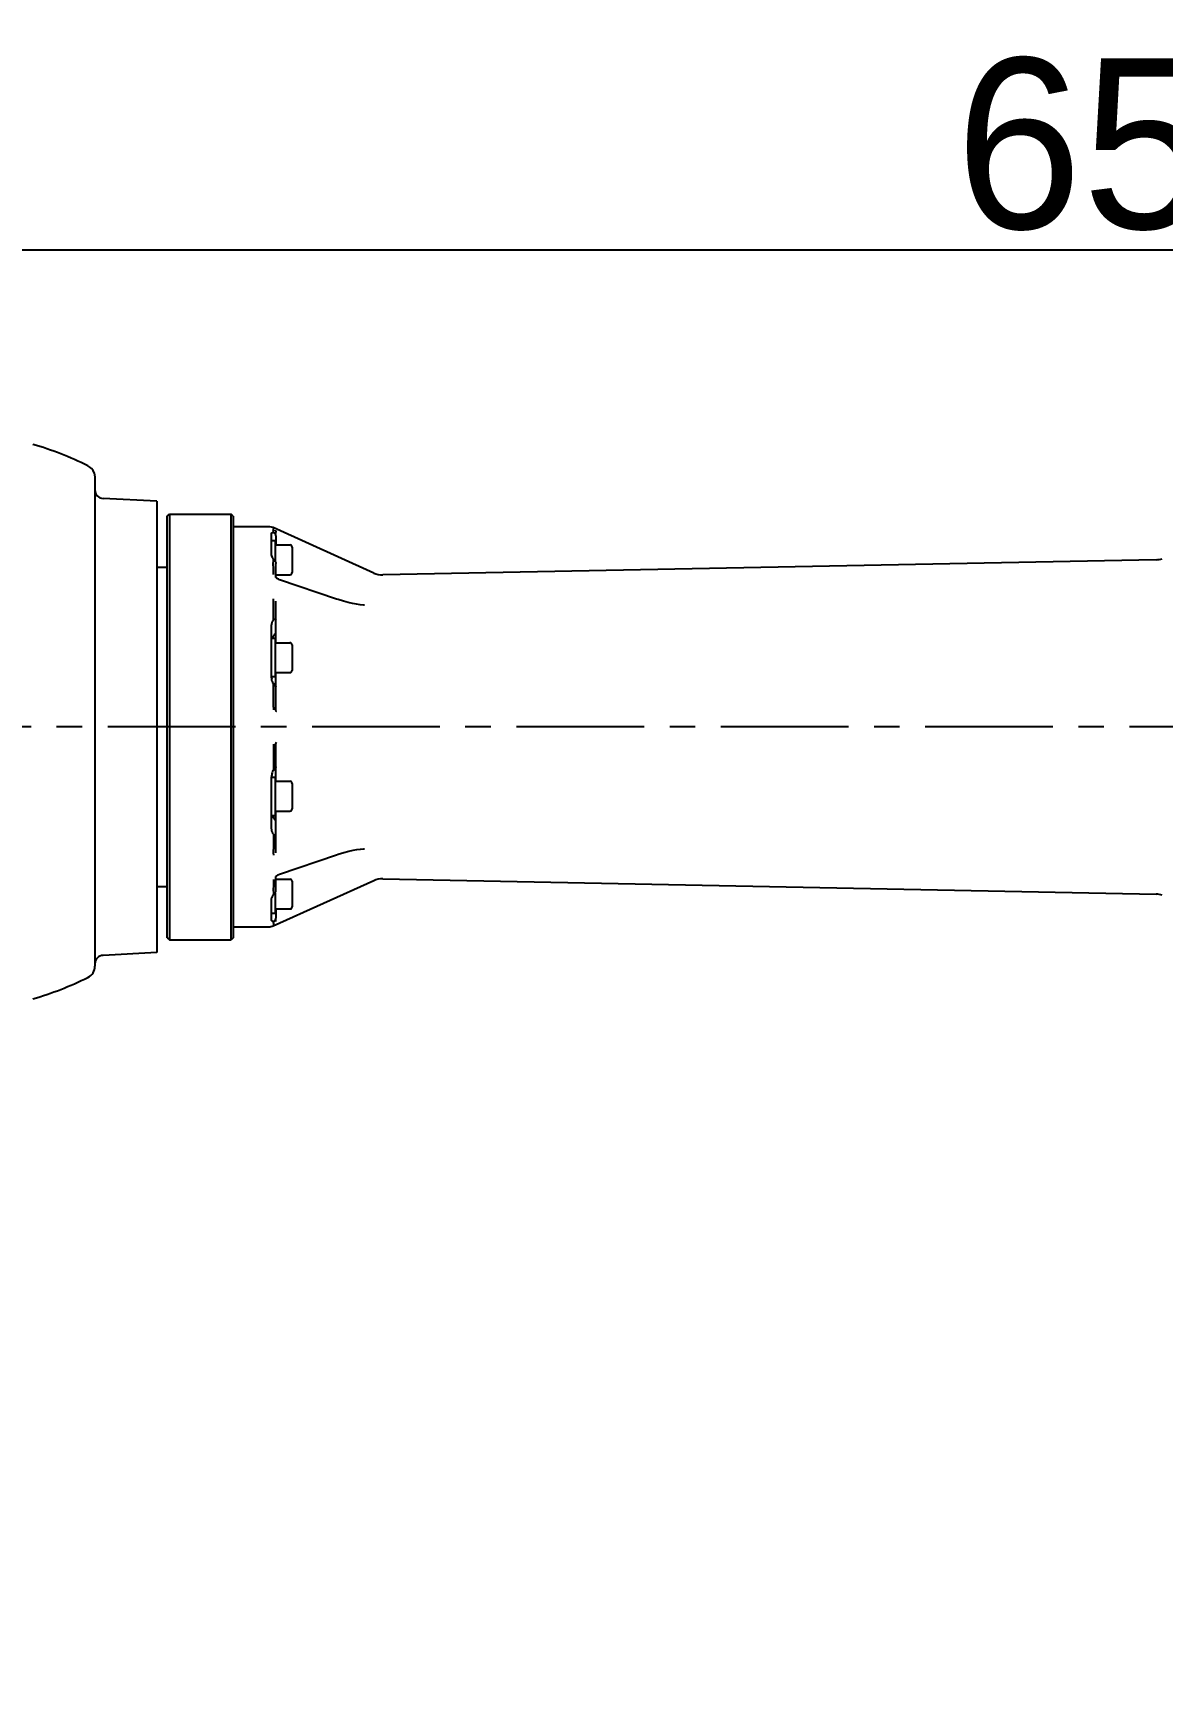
# Model space of a CAD drawing. Header units: millimetres. Extents: x 4086 to 10416, y 123 to 1549.
# Drawn here: x 7078.3 to 7144.6, y 872.6 to 969.1 of the extents above; entities that cross this region are included whole.
import ezdxf

# ---------------------------------------------------------------- set-up
doc = ezdxf.new("R2010")
doc.units = ezdxf.units.MM
doc.linetypes.add('CENTER', pattern=[0.6, 0.375, -0.075, 0.075, -0.075])
for name, color, linetype in [('中心线', 7, 'Continuous'), ('外形图', 7, 'Continuous'), ('尺寸标注', 7, 'Continuous')]:
    doc.layers.add(name, color=color, linetype=linetype)
doc.styles.add('思源黑', font='SourceHanSansCN-Normal.ttf')
doc.dimstyles.new('尺寸标注_1_4比例中六', dxfattribs={"dimtxt": 10, "dimasz": 8, "dimexe": 2, "dimexo": 1.5, "dimgap": 1, "dimtad": 1, "dimdec": 1, "dimlfac": 4, "dimdsep": 46, "dimtxsty": '思源黑', "dimcen": 0.09, "dimadec": 0, "dimazin": 0, "dimtp": 0.01, "dimtm": 0.01, "dimtfac": 1, "dimtdec": 1, "dimtofl": 0, "dimtmove": 0, "dimatfit": 3, "dimfxl": 1, "dimtolj": 1, "dimarcsym": 0})

# ---------------------------------------------------------------- blocks, each defined once
blk = doc.blocks.new('*D788')
at = {"layer": 'Defpoints', "color": 0}
for p in [(7210.2, 956.347), (7210.2, 929.827), (7047.7, 919.609)]:
    blk.add_point(p, dxfattribs=at)
at = {"layer": '尺寸标注', "color": 0, "lineweight": -2}
for p, q in [((7047.7, 921.109), (7047.7, 958.347)), ((7210.2, 931.327), (7210.2, 958.347)), ((7055.7, 956.347), (7202.2, 956.347))]:
    blk.add_line(p, q, dxfattribs=at)
at = {"layer": '尺寸标注', "color": 0}
for points in [[(7055.7, 957.681), (7055.7, 955.014), (7047.7, 956.347)], [(7202.2, 955.014), (7202.2, 957.681), (7210.2, 956.347)]]:
    blk.add_solid(points, dxfattribs=at)
at = {"layer": '尺寸标注', "color": 0, "insert": (7143.64, 962.525), "char_height": 10, "attachment_point": 5, "style": '思源黑'}
blk.add_mtext('\\A1;650', dxfattribs=at)
blk = doc.blocks.new('*D790')
at = {"layer": 'Defpoints', "color": 0}
for p in [(7237.125, 919.202), (7010.2, 627.191), (7010.2, 585.08)]:
    blk.add_point(p, dxfattribs=at)
at = {"layer": '尺寸标注', "color": 0, "lineweight": -2}
for p, q in [((7237.125, 917.702), (7237.125, 583.08)), ((7010.2, 625.691), (7010.2, 583.08)), ((7229.125, 585.08), (7018.2, 585.08))]:
    blk.add_line(p, q, dxfattribs=at)
at = {"layer": '尺寸标注', "color": 0}
for points in [[(7018.2, 586.414), (7018.2, 583.747), (7010.2, 585.08)], [(7229.125, 583.747), (7229.125, 586.414), (7237.125, 585.08)]]:
    blk.add_solid(points, dxfattribs=at)
at = {"layer": '尺寸标注', "color": 0, "insert": (7123.369, 591.258), "char_height": 10, "attachment_point": 5, "rotation": 0, "style": '思源黑'}
blk.add_mtext('\\A1;907.7', dxfattribs=at)

msp = doc.modelspace()

# ---------------------------------------------------------------- linework, layer by layer
at = {"layer": '中心线', "linetype": 'CENTER', "ltscale": 20}
msp.add_line((7210.2, 928.327), (7076.095, 928.327), dxfattribs=at)
at = {"layer": '外形图', "linetype": 'Continuous'}
for p, q in [((7081.901, 943.257), (7081.95, 942.992)), ((7081.95, 942.992), (7081.95, 914.287)), ((7085.575, 941.577), (7082.423, 941.742)), ((7085.575, 941.577), (7085.575, 915.077)), ((7086.2, 940.702), (7086.325, 940.827)), ((7086.2, 915.952), (7086.2, 940.702)), ((7086.325, 940.827), (7086.325, 915.827)), ((7086.325, 940.827), (7089.95, 940.827)), ((7144.272, 938.15), (7098.857, 937.251)), ((7085.575, 937.702), (7086.2, 937.702)), ((7085.575, 918.952), (7086.2, 918.952)), ((7098.857, 919.403), (7144.272, 918.504)), ((7086.2, 915.952), (7086.325, 915.827)), ((7086.325, 915.827), (7089.95, 915.827)), ((7085.575, 915.077), (7082.423, 914.912))]:
    msp.add_line(p, q, dxfattribs=at)
at = {"layer": '外形图', "color": 7, "linetype": 'Continuous'}
for p, q in [((7089.95, 915.827), (7089.95, 940.827)), ((7090.075, 940.702), (7089.95, 940.827)), ((7090.075, 940.702), (7090.075, 915.952)), ((7092.217, 940.077), (7090.075, 940.077)), ((7092.423, 940.033), (7092.217, 940.077)), ((7098.317, 937.362), (7092.423, 940.033)), ((7092.426, 939.87), (7092.426, 939.934)), ((7092.325, 938.436), (7092.325, 939.694)), ((7092.325, 939.268), (7092.525, 939.268)), ((7092.325, 939.062), (7092.325, 939.253)), ((7092.525, 939.268), (7092.525, 938.074)), ((7092.525, 939.018), (7093.4, 939.018)), ((7092.575, 939.68), (7092.575, 939.76)), ((7092.575, 939.559), (7092.575, 939.018)), ((7092.516, 938.084), (7092.485, 938.12)), ((7093.525, 938.893), (7093.525, 937.393)), ((7092.575, 937.111), (7092.575, 937.933)), ((7092.575, 937.268), (7093.4, 937.268)), ((7092.587, 937.1), (7092.577, 937.116)), ((7092.639, 937.048), (7092.587, 937.1)), ((7096.144, 935.835), (7092.784, 936.969)), ((7092.426, 935.471), (7092.428, 935.858)), ((7092.426, 934.616), (7092.426, 935.471)), ((7092.575, 934.67), (7092.575, 935.712)), ((7096.237, 935.804), (7096.144, 935.835)), ((7096.547, 935.709), (7096.237, 935.804)), ((7097.774, 935.481), (7097.773, 935.481)), ((7092.325, 931.257), (7092.325, 934.293)), ((7092.575, 933.268), (7092.575, 934.606)), ((7092.525, 933.518), (7092.325, 933.518)), ((7092.525, 933.518), (7092.525, 931.268)), ((7092.525, 933.268), (7093.4, 933.268)), ((7092.325, 932.77), (7092.325, 933.026)), ((7093.525, 933.143), (7093.525, 931.643)), ((7092.525, 931.268), (7092.325, 931.268)), ((7092.332, 931.197), (7092.325, 931.258)), ((7092.525, 931.518), (7093.4, 931.518)), ((7092.575, 929.317), (7092.575, 931.518)), ((7092.556, 930.716), (7092.428, 930.879)), ((7092.426, 929.728), (7092.426, 930.265)), ((7092.427, 927.319), (7092.426, 926.305)), ((7092.575, 925.136), (7092.575, 927.338)), ((7092.426, 926.305), (7092.426, 925.794)), ((7092.439, 925.795), (7092.556, 925.938)), ((7092.325, 922.361), (7092.325, 925.398)), ((7092.325, 925.386), (7092.525, 925.386)), ((7092.525, 925.386), (7092.525, 923.136)), ((7092.525, 925.136), (7093.4, 925.136)), ((7093.525, 925.011), (7093.525, 923.511)), ((7092.325, 923.615), (7092.325, 924.077)), ((7092.325, 923.136), (7092.525, 923.136)), ((7092.525, 923.386), (7093.4, 923.386)), ((7092.575, 920.943), (7092.575, 923.386)), ((7092.426, 921.768), (7092.426, 921.638)), ((7092.426, 921.638), (7092.426, 921.343)), ((7092.784, 919.686), (7096.144, 920.82)), ((7096.144, 920.82), (7096.233, 920.849)), ((7096.233, 920.849), (7096.562, 920.95)), ((7097.774, 921.173), (7097.773, 921.173)), ((7092.699, 919.648), (7092.784, 919.686)), ((7098.317, 919.292), (7092.423, 916.622)), ((7092.573, 919.531), (7092.581, 919.545)), ((7092.574, 919.536), (7092.573, 919.531)), ((7092.575, 918.722), (7092.575, 919.544)), ((7092.575, 919.386), (7093.4, 919.386)), ((7093.525, 919.261), (7093.525, 917.761)), ((7092.325, 916.96), (7092.325, 918.218)), ((7092.525, 918.582), (7092.525, 917.386)), ((7092.325, 917.405), (7092.325, 917.597)), ((7092.325, 917.386), (7092.525, 917.386)), ((7092.426, 916.784), (7092.426, 916.721)), ((7092.525, 917.636), (7093.4, 917.636)), ((7092.575, 917.636), (7092.575, 917.095)), ((7092.575, 916.894), (7092.575, 917.024)), ((7090.075, 915.952), (7089.95, 915.827)), ((7092.217, 916.577), (7090.075, 916.577)), ((7092.423, 916.622), (7092.217, 916.577))]:
    msp.add_line(p, q, dxfattribs=at)
for points in [[(7092.784, 936.969), (7092.719, 936.996), (7092.639, 937.048)], [(7097.774, 935.481), (7097.712, 935.484), (7097.517, 935.501), (7097.306, 935.532), (7097.08, 935.575), (7096.829, 935.633), (7096.547, 935.709)], [(7096.562, 920.95), (7096.855, 921.028), (7097.107, 921.085), (7097.331, 921.127), (7097.536, 921.155), (7097.726, 921.171), (7097.773, 921.173)], [(7092.581, 919.545), (7092.622, 919.592), (7092.699, 919.648)]]:
    msp.add_lwpolyline(points, dxfattribs=at)
at = {"layer": '外形图', "linetype": 'Continuous'}
for centre, radius, start, end in [((7072.685, 925.728), 20, 63.74736, 73.68281), ((7081.2, 942.992), 0.75, 20.65169, 63.74736), ((7082.45, 942.242), 0.5, 180, 267), ((7144.247, 939.4), 1.25, 271.13442, 287.29747), ((7144.247, 917.254), 1.25, 72.70253, 88.86558), ((7082.45, 914.413), 0.5, 93, 180), ((7081.2, 914.287), 0.75, 296.25264, 0), ((7072.685, 931.552), 20, 286.31719, 296.25264)]:
    msp.add_arc(centre, radius, start, end, dxfattribs=at)
at = {"layer": '外形图', "color": 7, "linetype": 'Continuous'}
for centre, radius, start, end in [((7092.327, 939.761), 0.247, 21.9072, 28.94213), ((7093.4, 938.893), 0.125, 0, 90), ((7092.773, 938.509), 0.461, 204.08683, 207.54188), ((7093.4, 937.393), 0.125, 270, 0), ((7098.833, 938.501), 1.25, 245.62618, 271.13442), ((7092.983, 933.309), 0.659, 155.23542, 161.18413), ((7093.4, 933.143), 0.125, 0, 90), ((7093.112, 931.257), 0.788, 180.01106, 184.29916), ((7093.4, 931.643), 0.125, 270, 0), ((7093.137, 931.259), 0.813, 184.29465, 188.14571), ((7093.204, 931.274), 0.881, 206.95671, 208.89544), ((7099.44, 929.506), 7.014, 180.22136, 181.38512), ((7093.124, 925.397), 0.799, 172.14963, 179.96395), ((7093.167, 925.391), 0.843, 162.91709, 172.1286), ((7093.205, 925.379), 0.883, 153.86415, 162.91932), ((7093.208, 925.379), 0.885, 152.02156, 153.88422), ((7092.957, 925.513), 0.601, 149.17475, 152.13159), ((7093.4, 925.011), 0.125, 0, 90), ((7092.983, 923.345), 0.659, 198.81587, 204.76458), ((7092.998, 923.352), 0.676, 204.78333, 214.23652), ((7093.4, 923.511), 0.125, 270, 0), ((7092.356, 918.722), 0.218, 347.40241, 359.94965), ((7093.4, 919.261), 0.125, 0, 90), ((7098.833, 918.154), 1.25, 88.86558, 114.37382), ((7093.428, 917.725), 1.241, 143.36492, 144.33931), ((7092.537, 918.452), 0.0926, 122.63779, 128.88657), ((7093.4, 917.761), 0.125, 270, 0)]:
    msp.add_arc(centre, radius, start, end, dxfattribs=at)
for points, knots in [([(7092.426, 939.934), (7092.426, 939.941), (7092.426, 939.955), (7092.425, 939.968), (7092.426, 939.975)], [0, 0, 0, 0, 7037.819914, 13203.774115, 13203.774115, 13203.774115, 13203.774115]), ([(7092.426, 939.975), (7092.426, 939.977), (7092.427, 939.981), (7092.428, 939.985), (7092.428, 939.987)], [0, 0, 0, 0, 6714.845612, 13204.161992, 13204.161992, 13204.161992, 13204.161992]), ([(7092.325, 939.694), (7092.325, 939.722), (7092.375, 939.756), (7092.417, 939.755), (7092.432, 939.753)], [0, 0, 0, 0, 8507.363237, 13200.07888, 13200.07888, 13200.07888, 13200.07888]), ([(7092.432, 939.753), (7092.433, 939.765), (7092.417, 939.803), (7092.426, 939.843), (7092.426, 939.87)], [0, 0, 0, 0, 3957.800242, 13202.046446, 13202.046446, 13202.046446, 13202.046446]), ([(7092.575, 939.559), (7092.575, 939.584), (7092.562, 939.666), (7092.492, 939.748), (7092.432, 939.753)], [0, 0, 0, 0, 3872.837658, 13201.853976, 13201.853976, 13201.853976, 13201.853976]), ([(7092.391, 938.249), (7092.386, 938.257), (7092.377, 938.272), (7092.368, 938.288), (7092.364, 938.295)], [0, 0, 0, 0, 6751.644759, 13184.731997, 13184.731997, 13184.731997, 13184.731997]), ([(7092.432, 938.189), (7092.425, 938.199), (7092.411, 938.219), (7092.397, 938.239), (7092.391, 938.249)], [0, 0, 0, 0, 6787.370852, 13184.584849, 13184.584849, 13184.584849, 13184.584849]), ([(7092.426, 937.534), (7092.426, 937.59), (7092.427, 937.803), (7092.42, 938.016), (7092.432, 938.172)], [0, 0, 0, 0, 3471.142574, 13179.312711, 13179.312711, 13179.312711, 13179.312711]), ([(7092.432, 938.172), (7092.432, 938.175), (7092.432, 938.181), (7092.432, 938.186), (7092.432, 938.189)], [0, 0, 0, 0, 6553.39918, 13184.588588, 13184.588588, 13184.588588, 13184.588588]), ([(7092.486, 938.12), (7092.49, 938.114), (7092.501, 938.102), (7092.511, 938.091), (7092.516, 938.085)], [0, 0, 0, 0, 6538.753243, 13184.412841, 13184.412841, 13184.412841, 13184.412841]), ([(7092.426, 934.616), (7092.435, 934.628), (7092.443, 934.669), (7092.482, 934.65), (7092.489, 934.638)], [0, 0, 0, 0, 7096.542451, 13146.211848, 13146.211848, 13146.211848, 13146.211848]), ([(7092.432, 930.817), (7092.432, 930.822), (7092.432, 930.833), (7092.432, 930.843), (7092.432, 930.848)], [0, 0, 0, 0, 6546.74885, 13105.623983, 13105.623983, 13105.623983, 13105.623983]), ([(7092.432, 930.848), (7092.45, 930.817), (7092.478, 930.758), (7092.538, 930.734), (7092.556, 930.716)], [0, 0, 0, 0, 7662.292446, 13104.521587, 13104.521587, 13104.521587, 13104.521587]), ([(7092.556, 930.716), (7092.562, 930.711), (7092.571, 930.7), (7092.575, 930.686), (7092.575, 930.68)], [0, 0, 0, 0, 7119.510458, 13105.925875, 13105.925875, 13105.925875, 13105.925875]), ([(7092.578, 929.287), (7092.577, 929.292), (7092.575, 929.302), (7092.575, 929.312), (7092.575, 929.317)], [0, 0, 0, 0, 6680.851683, 13091.502623, 13091.502623, 13091.502623, 13091.502623]), ([(7092.604, 929.228), (7092.598, 929.237), (7092.587, 929.256), (7092.581, 929.276), (7092.578, 929.287)], [0, 0, 0, 0, 6391.208556, 13091.147234, 13091.147234, 13091.147234, 13091.147234]), ([(7092.526, 925.921), (7092.524, 925.919), (7092.519, 925.916), (7092.513, 925.912), (7092.511, 925.91)], [0, 0, 0, 0, 6285.594777, 13055.197092, 13055.197092, 13055.197092, 13055.197092]), ([(7092.538, 925.928), (7092.536, 925.927), (7092.532, 925.924), (7092.528, 925.922), (7092.526, 925.921)], [0, 0, 0, 0, 6342.933156, 13055.51527, 13055.51527, 13055.51527, 13055.51527]), ([(7092.556, 925.939), (7092.553, 925.937), (7092.548, 925.933), (7092.542, 925.93), (7092.538, 925.928)], [0, 0, 0, 0, 6206.51364, 13055.794192, 13055.794192, 13055.794192, 13055.794192]), ([(7092.575, 925.975), (7092.575, 925.968), (7092.571, 925.954), (7092.562, 925.943), (7092.556, 925.939)], [0, 0, 0, 0, 6152.6039, 13056.188394, 13056.188394, 13056.188394, 13056.188394]), ([(7092.432, 922.03), (7092.426, 922.039), (7092.412, 922.056), (7092.401, 922.075), (7092.395, 922.085)], [0, 0, 0, 0, 6438.553816, 13013.689733, 13013.689733, 13013.689733, 13013.689733]), ([(7092.432, 922.03), (7092.454, 922.004), (7092.519, 921.965), (7092.575, 922.023), (7092.575, 922.048)], [0, 0, 0, 0, 7413.434041, 13013.718155, 13013.718155, 13013.718155, 13013.718155]), ([(7092.426, 919.12), (7092.426, 919.064), (7092.427, 918.851), (7092.42, 918.638), (7092.432, 918.482)], [0, 0, 0, 0, 3418.383852, 12978.316201, 12978.316201, 12978.316201, 12978.316201]), ([(7092.325, 918.218), (7092.325, 918.236), (7092.335, 918.32), (7092.382, 918.394), (7092.42, 918.448)], [0, 0, 0, 0, 2754.30798, 12974.189597, 12974.189597, 12974.189597, 12974.189597]), ([(7092.432, 918.482), (7092.432, 918.479), (7092.432, 918.474), (7092.432, 918.468), (7092.432, 918.465)], [0, 0, 0, 0, 6449.631873, 12977.46149, 12977.46149, 12977.46149, 12977.46149]), ([(7092.432, 918.465), (7092.44, 918.475), (7092.453, 918.496), (7092.469, 918.516), (7092.479, 918.524)], [0, 0, 0, 0, 6325.1181, 12977.804998, 12977.804998, 12977.804998, 12977.804998]), ([(7092.556, 918.632), (7092.559, 918.639), (7092.564, 918.653), (7092.568, 918.667), (7092.569, 918.674)], [0, 0, 0, 0, 6543.366846, 12981.160039, 12981.160039, 12981.160039, 12981.160039]), ([(7092.432, 916.901), (7092.426, 916.9), (7092.413, 916.9), (7092.401, 916.901), (7092.395, 916.902)], [0, 0, 0, 0, 6788.437253, 12961.27906, 12961.27906, 12961.27906, 12961.27906]), ([(7092.432, 916.901), (7092.432, 916.889), (7092.417, 916.852), (7092.426, 916.812), (7092.426, 916.784)], [0, 0, 0, 0, 3889.087342, 12960.528887, 12960.528887, 12960.528887, 12960.528887]), ([(7092.426, 916.721), (7092.426, 916.711), (7092.424, 916.693), (7092.428, 916.675), (7092.427, 916.667)], [0, 0, 0, 0, 7176.128212, 12959.120931, 12959.120931, 12959.120931, 12959.120931])]:
    msp.add_open_spline(points, degree=3, knots=knots, dxfattribs=at)
for points in [[(7092.557, 939.853), (7092.568, 939.824), (7092.575, 939.792), (7092.575, 939.76)], [(7092.352, 938.32), (7092.336, 938.357), (7092.325, 938.396), (7092.325, 938.436)], [(7092.432, 938.189), (7092.45, 938.166), (7092.467, 938.142), (7092.486, 938.12)], [(7092.516, 938.085), (7092.534, 938.062), (7092.551, 938.037), (7092.561, 938.01)], [(7092.561, 938.01), (7092.57, 937.985), (7092.575, 937.959), (7092.575, 937.933)], [(7092.428, 937.285), (7092.424, 937.368), (7092.426, 937.451), (7092.426, 937.534)], [(7092.325, 934.293), (7092.325, 934.406), (7092.357, 934.527), (7092.426, 934.616)], [(7092.512, 934.67), (7092.537, 934.655), (7092.575, 934.636), (7092.575, 934.606)], [(7092.575, 933.83), (7092.495, 933.764), (7092.428, 933.679), (7092.385, 933.585)], [(7092.419, 930.874), (7092.376, 930.958), (7092.346, 931.05), (7092.333, 931.143)], [(7092.426, 930.265), (7092.426, 930.449), (7092.424, 930.633), (7092.432, 930.817)], [(7092.426, 929.479), (7092.425, 929.562), (7092.426, 929.645), (7092.426, 929.728)], [(7092.575, 927.338), (7092.575, 927.369), (7092.585, 927.402), (7092.604, 927.427)], [(7092.511, 925.91), (7092.482, 925.886), (7092.46, 925.853), (7092.441, 925.821)], [(7092.439, 922.972), (7092.477, 922.917), (7092.523, 922.867), (7092.575, 922.824)], [(7092.395, 922.085), (7092.347, 922.167), (7092.325, 922.266), (7092.325, 922.361)], [(7092.432, 922.03), (7092.432, 921.978), (7092.425, 921.927), (7092.426, 921.875)], [(7092.426, 921.875), (7092.426, 921.839), (7092.426, 921.803), (7092.426, 921.768)], [(7092.426, 921.343), (7092.426, 921.161), (7092.422, 920.979), (7092.427, 920.797)], [(7092.427, 919.368), (7092.425, 919.285), (7092.426, 919.203), (7092.426, 919.12)], [(7092.512, 918.566), (7092.531, 918.584), (7092.545, 918.608), (7092.556, 918.632)], [(7092.395, 916.902), (7092.365, 916.906), (7092.325, 916.93), (7092.325, 916.96)], [(7092.432, 916.901), (7092.46, 916.903), (7092.487, 916.917), (7092.507, 916.936)], [(7092.507, 916.936), (7092.548, 916.976), (7092.575, 917.038), (7092.575, 917.095)]]:
    msp.add_open_spline(points, degree=3, dxfattribs=at)

# ---------------------------------------------------------------- dimensions: what is measured, and where the dimension line sits
at = {"layer": '尺寸标注'}
dim = msp.add_linear_dim(base=(7210.2, 956.347), p1=(7047.7, 919.609), p2=(7210.2, 929.827), dimstyle='尺寸标注_1_4比例中六', dxfattribs=at)
dim.commit()
dim.dimension.update_dxf_attribs({"geometry": '*D788', "text_midpoint": (7143.64, 956.347), "dimtype": 160})
dim = msp.add_linear_dim(base=(7010.2, 585.08), p1=(7237.125, 919.202), p2=(7010.2, 627.191), angle=180, dimstyle='尺寸标注_1_4比例中六', dxfattribs=at)
dim.commit()
dim.dimension.update_dxf_attribs({"geometry": '*D790', "text_midpoint": (7123.369, 585.08), "dimtype": 160})

doc.saveas('drawing.dxf')
